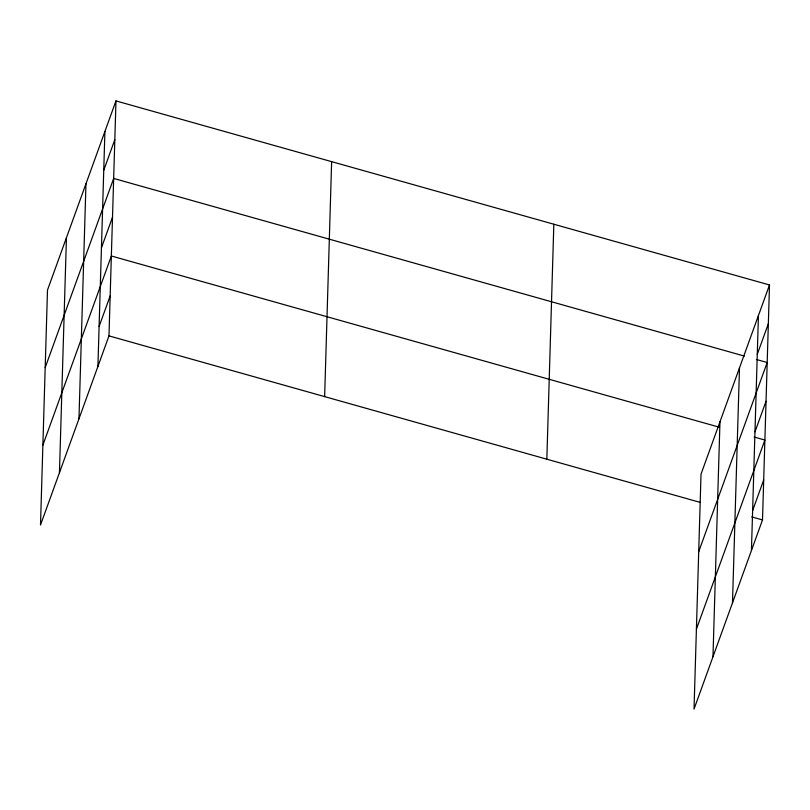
<?xml version="1.0" encoding="UTF-8"?>
<svg xmlns="http://www.w3.org/2000/svg" width="810" height="810" viewBox="0 0 810 810"><rect width="100%" height="100%" fill="white"/><g stroke="black" fill="none" stroke-linecap="round" stroke-linejoin="round"><path stroke-width="1.21" d="M59.444 472.696L66.44 237.725M78.965 418.78L85.961 183.809M97.909 366.454L104.905 131.483M115.972 100.906L47.496 290.061L40.5 525.032L108.975 335.877L115.972 100.906L769.5 284.968L762.504 519.939L694.028 709.094L701.025 474.123L769.5 284.968M324.638 396.617L331.634 161.646M546.841 459.199L553.837 224.228M712.972 656.758L719.969 421.797M732.493 602.842L739.49 367.872M751.437 550.516L758.433 315.546M103.751 170.252L114.817 139.674M45.188 367.598L113.663 178.443L744.43 356.096M101.442 247.789L112.509 217.222M42.879 445.135L111.355 255.99L719.351 427.224M99.093 326.501L110.16 295.933M757.279 354.314L768.346 323.737M698.716 551.661L767.192 362.516L756.408 359.478M754.971 431.851L766.037 401.284M696.408 629.198L764.883 440.053L754.1 437.015M752.622 510.573L763.688 479.996M108.975 335.877L700.194 502.392M751.721 516.901L762.504 519.939"/></g></svg>
